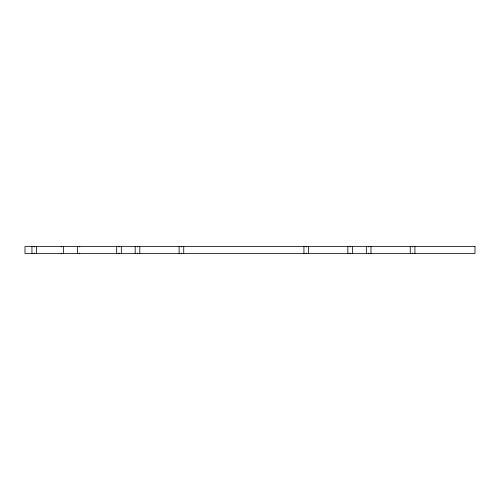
<?xml version="1.0" encoding="UTF-8"?>
<svg xmlns="http://www.w3.org/2000/svg" width="500" height="500" viewBox="0 0 500 500"><rect width="100%" height="100%" fill="white"/><g stroke="black" fill="none" stroke-linecap="round" stroke-linejoin="round"><path stroke-width="0.75" d="M414.9 246.531L414.9 253.469M412.587 246.531L412.587 246.969M412.587 253.031L412.587 253.469M410.275 246.531L410.275 253.469M370.975 246.531L370.975 253.469M368.663 246.531L368.663 246.969M368.663 253.031L368.663 253.469M366.35 246.531L366.35 253.469M352.481 246.531L352.481 253.469M350.169 246.531L350.169 246.969M350.169 253.031L350.169 253.469M347.863 246.531L347.863 253.469M308.562 246.531L308.562 253.469M306.25 246.531L306.25 246.969M306.25 253.031L306.25 253.469M303.938 246.531L303.938 253.469M183.731 246.531L183.731 253.469M181.419 246.531L181.419 246.969M181.419 253.031L181.419 253.469M179.112 246.531L179.112 253.469M139.812 246.531L139.812 253.469M137.5 246.531L137.5 246.969M137.5 253.031L137.5 253.469M135.188 246.531L135.188 253.469M121.319 246.531L121.319 253.469M119.006 246.531L119.006 246.969M119.006 253.031L119.006 253.469M116.694 246.531L116.694 253.469M79.706 246.531L79.706 246.969M79.706 253.031L79.706 253.469M77.4 246.531L77.4 253.469M63.525 246.531L63.525 253.469M61.219 246.531L61.219 246.969M61.219 253.031L61.219 253.469M36.556 246.531L36.556 253.469M34.244 246.531L34.244 246.969M34.244 253.031L34.244 253.469M31.938 246.531L31.938 253.469M475 246.531L25 246.531L25 253.469L475 253.469L475 246.531"/></g></svg>
